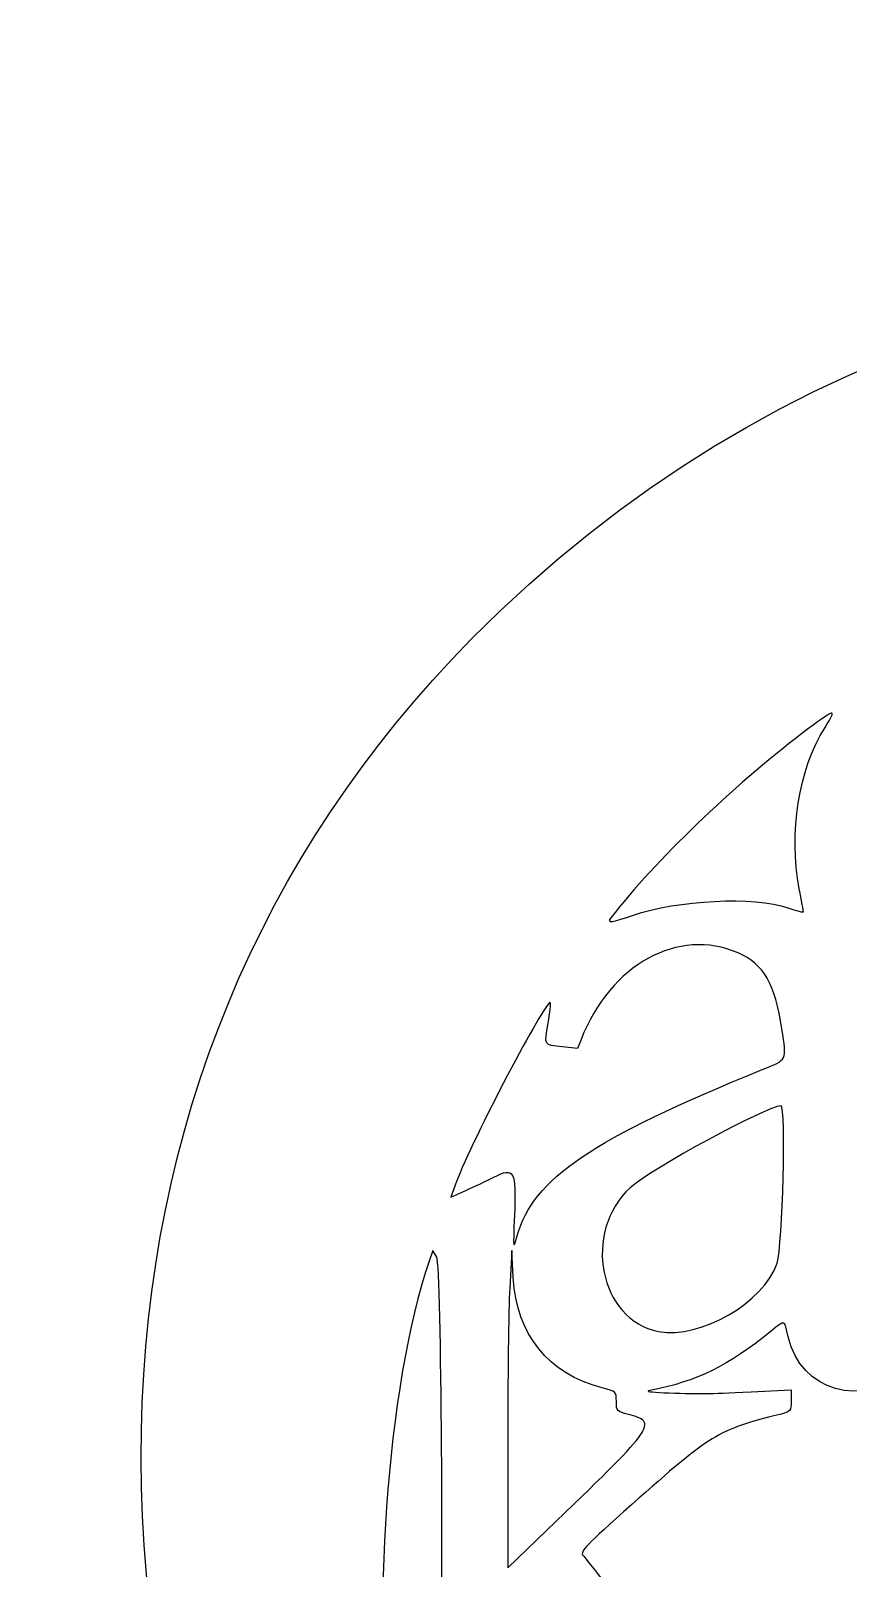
# Model space of a CAD drawing. Header units: centimetres. Extents: x -6 to 6.1, y -4.9 to 5.5.
# Drawn here: x -5.983 to -3.991, y 1.766 to 5.508 of the extents above; entities that cross this region are included whole.
import ezdxf

# ---------------------------------------------------------------- set-up
doc = ezdxf.new("R2010")
doc.units = ezdxf.units.CM
doc.header["$MEASUREMENT"] = 0
doc.layers.add('Layer 1', color=7, linetype='Continuous')

msp = doc.modelspace()

# ---------------------------------------------------------------- linework, layer by layer
at = {"layer": 'Layer 1'}
for points, knots in [([(-0.18923, -4.80376), (-0.08791, -4.88075), (-0.00212, -4.94374), (0.00144, -4.94374), (0.00144, -4.94374), (0.01665, -4.94374), (0.99181, -4.19537), (1.54807, -3.75683), (1.54807, -3.75683), (3.59215, -2.14528), (4.62999, -1.03522), (5.2482, 0.20083), (5.2482, 0.20083), (6.11815, 1.94019), (5.74821, 3.63042), (4.30693, 4.50143), (4.30693, 4.50143), (2.80066, 5.41173), (0.84827, 4.87161), (0.04256, 3.3217), (0.04256, 3.3217), (0.04256, 3.3217), (0.00155, 3.24284), (0.00155, 3.24284), (0.00155, 3.24284), (0.00155, 3.24284), (-0.02639, 3.29855), (-0.02639, 3.29855), (-0.02639, 3.29855), (-0.94677, 5.13391), (-3.44957, 5.50781), (-4.90877, 4.02793), (-4.90877, 4.02793), (-5.9524, 2.96952), (-5.98276, 1.37637), (-4.99042, -0.25694), (-4.99042, -0.25694), (-4.20179, -1.55496), (-3.13383, -2.56633), (-0.18923, -4.80376)], [0, 0, 0, 0, 0.0909091, 0.0909091, 0.0909091, 0.0909091, 0.1818182, 0.1818182, 0.1818182, 0.1818182, 0.2727273, 0.2727273, 0.2727273, 0.2727273, 0.3636364, 0.3636364, 0.3636364, 0.3636364, 0.4545455, 0.4545455, 0.4545455, 0.4545455, 0.5454545, 0.5454545, 0.5454545, 0.5454545, 0.6363636, 0.6363636, 0.6363636, 0.6363636, 0.7272727, 0.7272727, 0.7272727, 0.7272727, 0.8181818, 0.8181818, 0.8181818, 0.8181818, 1, 1, 1, 1]), ([(-3.76495, 3.2595), (-4.01406, 3.32929), (-4.03409, 3.83226), (-3.7924, 3.94844), (-3.7924, 3.94844), (-3.6948, 3.99535), (-3.55488, 3.95113), (-3.50759, 3.85843), (-3.50759, 3.85843), (-3.46728, 3.77942), (-3.47029, 3.43346), (-3.5119, 3.36271), (-3.5119, 3.36271), (-3.56382, 3.27444), (-3.66743, 3.23218), (-3.76495, 3.2595)], [0, 0, 0, 0, 0.2, 0.2, 0.2, 0.2, 0.4, 0.4, 0.4, 0.4, 0.6, 0.6, 0.6, 0.6, 1, 1, 1, 1]), ([(-4.56998, 3.34911), (-4.46198, 3.48748), (-4.2717, 3.6707), (-4.10532, 3.79655), (-4.10532, 3.79655), (-4.02095, 3.86037), (-4.01718, 3.8614), (-4.04799, 3.81226), (-4.04799, 3.81226), (-4.1129, 3.70873), (-4.13707, 3.55737), (-4.1107, 3.41956), (-4.1107, 3.41956), (-4.10525, 3.39105), (-4.10078, 3.36595), (-4.10078, 3.36378), (-4.10078, 3.36378), (-4.10078, 3.36162), (-4.1179, 3.36591), (-4.13881, 3.37332), (-4.13881, 3.37332), (-4.21957, 3.40194), (-4.40767, 3.39277), (-4.51665, 3.35492), (-4.51665, 3.35492), (-4.56795, 3.3371), (-4.58042, 3.33574), (-4.56998, 3.34911)], [0, 0, 0, 0, 0.125, 0.125, 0.125, 0.125, 0.25, 0.25, 0.25, 0.25, 0.375, 0.375, 0.375, 0.375, 0.5, 0.5, 0.5, 0.5, 0.625, 0.625, 0.625, 0.625, 0.75, 0.75, 0.75, 0.75, 1, 1, 1, 1]), ([(-4.80464, 2.62516), (-4.80036, 2.73405), (-4.80514, 2.74298), (-4.85438, 2.71803), (-4.85438, 2.71803), (-4.87191, 2.70915), (-4.90269, 2.69461), (-4.92279, 2.68572), (-4.92279, 2.68572), (-4.92279, 2.68572), (-4.95933, 2.66956), (-4.95933, 2.66956), (-4.95933, 2.66956), (-4.95933, 2.66956), (-4.9455, 2.70711), (-4.9455, 2.70711), (-4.9455, 2.70711), (-4.90872, 2.80695), (-4.72737, 3.15266), (-4.71714, 3.14243), (-4.71714, 3.14243), (-4.71581, 3.1411), (-4.71823, 3.11872), (-4.72253, 3.0927), (-4.72253, 3.0927), (-4.73173, 3.03697), (-4.7339, 3.04055), (-4.68781, 3.03513), (-4.68781, 3.03513), (-4.68781, 3.03513), (-4.65124, 3.03084), (-4.65124, 3.03084), (-4.65124, 3.03084), (-4.65124, 3.03084), (-4.64239, 3.05311), (-4.64239, 3.05311), (-4.64239, 3.05311), (-4.5696, 3.23639), (-4.40563, 3.32646), (-4.25934, 3.26353), (-4.25934, 3.26353), (-4.19771, 3.23702), (-4.16944, 3.18793), (-4.15289, 3.07869), (-4.15289, 3.07869), (-4.14113, 3.00099), (-4.13929, 3.00477), (-4.20085, 2.97971), (-4.20085, 2.97971), (-4.61768, 2.8101), (-4.75805, 2.715), (-4.79784, 2.57529), (-4.79784, 2.57529), (-4.80801, 2.53961), (-4.80801, 2.53961), (-4.80464, 2.62516)], [0, 0, 0, 0, 0.0666667, 0.0666667, 0.0666667, 0.0666667, 0.1333333, 0.1333333, 0.1333333, 0.1333333, 0.2, 0.2, 0.2, 0.2, 0.2666667, 0.2666667, 0.2666667, 0.2666667, 0.3333333, 0.3333333, 0.3333333, 0.3333333, 0.4, 0.4, 0.4, 0.4, 0.4666667, 0.4666667, 0.4666667, 0.4666667, 0.5333333, 0.5333333, 0.5333333, 0.5333333, 0.6, 0.6, 0.6, 0.6, 0.6666667, 0.6666667, 0.6666667, 0.6666667, 0.7333333, 0.7333333, 0.7333333, 0.7333333, 0.8, 0.8, 0.8, 0.8, 0.8666667, 0.8666667, 0.8666667, 0.8666667, 1, 1, 1, 1]), ([(-4.45346, 2.34237), (-4.59759, 2.36875), (-4.64017, 2.58461), (-4.52248, 2.69218), (-4.52248, 2.69218), (-4.47251, 2.73786), (-4.1894, 2.89137), (-4.15514, 2.89137), (-4.15514, 2.89137), (-4.14235, 2.89137), (-4.15111, 2.55087), (-4.16499, 2.50856), (-4.16499, 2.50856), (-4.19641, 2.4128), (-4.35116, 2.32365), (-4.45346, 2.34237)], [0, 0, 0, 0, 0.2, 0.2, 0.2, 0.2, 0.4, 0.4, 0.4, 0.4, 0.6, 0.6, 0.6, 0.6, 1, 1, 1, 1]), ([(-5.0962, 1.31764), (-5.1579, 1.61634), (-5.11577, 2.2155), (-5.01213, 2.51308), (-5.01213, 2.51308), (-5.01213, 2.51308), (-5.00296, 2.53939), (-5.00296, 2.53939), (-5.00296, 2.53939), (-5.00296, 2.53939), (-4.99366, 2.523), (-4.99366, 2.523), (-4.99366, 2.523), (-4.98225, 2.50292), (-4.97656, 1.6589), (-4.98654, 1.46854), (-4.98654, 1.46854), (-4.99366, 1.33271), (-4.99666, 1.325), (-5.04837, 1.30962), (-5.04837, 1.30962), (-5.09264, 1.2965), (-5.0918, 1.29636), (-5.0962, 1.31764)], [0, 0, 0, 0, 0.1428571, 0.1428571, 0.1428571, 0.1428571, 0.2857143, 0.2857143, 0.2857143, 0.2857143, 0.4285714, 0.4285714, 0.4285714, 0.4285714, 0.5714286, 0.5714286, 0.5714286, 0.5714286, 0.7142857, 0.7142857, 0.7142857, 0.7142857, 1, 1, 1, 1]), ([(-4.82097, 2.06155), (-4.82097, 2.22328), (-4.81877, 2.39701), (-4.81607, 2.44761), (-4.81607, 2.44761), (-4.81607, 2.44761), (-4.81117, 2.53961), (-4.81117, 2.53961), (-4.81117, 2.53961), (-4.81117, 2.53961), (-4.80746, 2.47346), (-4.80746, 2.47346), (-4.80746, 2.47346), (-4.7997, 2.33523), (-4.72133, 2.23805), (-4.59111, 2.20521), (-4.59111, 2.20521), (-4.55707, 2.19663), (-4.55639, 2.19597), (-4.55639, 2.17203), (-4.55639, 2.17203), (-4.55639, 2.14863), (-4.55515, 2.1473), (-4.52683, 2.14017), (-4.52683, 2.14017), (-4.45511, 2.12211), (-4.46174, 2.11235), (-4.70356, 1.88019), (-4.70356, 1.88019), (-4.70356, 1.88019), (-4.82097, 1.76747), (-4.82097, 1.76747), (-4.82097, 1.76747), (-4.82097, 1.76747), (-4.82097, 2.06155), (-4.82097, 2.06155)], [0, 0, 0, 0, 0.1, 0.1, 0.1, 0.1, 0.2, 0.2, 0.2, 0.2, 0.3, 0.3, 0.3, 0.3, 0.4, 0.4, 0.4, 0.4, 0.5, 0.5, 0.5, 0.5, 0.6, 0.6, 0.6, 0.6, 0.7, 0.7, 0.7, 0.7, 0.8, 0.8, 0.8, 0.8, 1, 1, 1, 1]), ([(-4.0813, 1.06632), (-4.10627, 1.14232), (-4.14711, 1.19151), (-4.2121, 1.22391), (-4.2121, 1.22391), (-4.2121, 1.22391), (-4.24616, 1.24087), (-4.24616, 1.24087), (-4.24616, 1.24087), (-4.24616, 1.24087), (-4.19325, 1.23732), (-4.19325, 1.23732), (-4.19325, 1.23732), (-4.16414, 1.23537), (-4.12842, 1.23314), (-4.11387, 1.23238), (-4.11387, 1.23238), (-4.11387, 1.23238), (-4.08741, 1.23097), (-4.08741, 1.23097), (-4.08741, 1.23097), (-4.08741, 1.23097), (-4.08741, 1.25719), (-4.08741, 1.25719), (-4.08741, 1.25719), (-4.08741, 1.25719), (-4.08741, 1.28338), (-4.08741, 1.28338), (-4.08741, 1.28338), (-4.08741, 1.28338), (-4.13886, 1.29811), (-4.13886, 1.29811), (-4.13886, 1.29811), (-4.26344, 1.33381), (-4.27608, 1.34501), (-4.48067, 1.60138), (-4.48067, 1.60138), (-4.56196, 1.70327), (-4.63254, 1.79135), (-4.63752, 1.79716), (-4.63752, 1.79716), (-4.64551, 1.8065), (-4.63163, 1.82098), (-4.51905, 1.92089), (-4.51905, 1.92089), (-4.32417, 2.09378), (-4.31122, 2.10168), (-4.15852, 2.14046), (-4.15852, 2.14046), (-4.13135, 2.14737), (-4.13041, 2.14849), (-4.13041, 2.17396), (-4.13041, 2.17396), (-4.13041, 2.17396), (-4.13041, 2.20032), (-4.13041, 2.20032), (-4.13041, 2.20032), (-4.13041, 2.20032), (-4.22797, 2.19564), (-4.22797, 2.19564), (-4.22797, 2.19564), (-4.34261, 2.19015), (-4.34636, 2.19009), (-4.42806, 2.19283), (-4.42806, 2.19283), (-4.46262, 2.19399), (-4.48495, 2.19615), (-4.47767, 2.19763), (-4.47767, 2.19763), (-4.35634, 2.22242), (-4.28609, 2.25673), (-4.17934, 2.34335), (-4.17934, 2.34335), (-4.14505, 2.37117), (-4.1472, 2.37191), (-4.13761, 2.32905), (-4.13761, 2.32905), (-4.10807, 2.19705), (-3.95647, 2.15374), (-3.84798, 2.24632), (-3.84798, 2.24632), (-3.84798, 2.24632), (-3.8096, 2.27907), (-3.8096, 2.27907), (-3.8096, 2.27907), (-3.8096, 2.27907), (-3.8079, 1.8367), (-3.8079, 1.8367), (-3.8079, 1.8367), (-3.80585, 1.30245), (-3.79765, 1.35269), (-3.89228, 1.31967), (-3.89228, 1.31967), (-3.89228, 1.31967), (-3.96174, 1.29546), (-3.96174, 1.29546), (-3.96174, 1.29546), (-3.96174, 1.29546), (-3.96379, 1.2678), (-3.96379, 1.2678), (-3.96379, 1.2678), (-3.96379, 1.2678), (-3.96584, 1.24014), (-3.96584, 1.24014), (-3.96584, 1.24014), (-3.96584, 1.24014), (-3.94395, 1.24353), (-3.94395, 1.24353), (-3.94395, 1.24353), (-3.9319, 1.24539), (-3.88633, 1.24844), (-3.84267, 1.2503), (-3.84267, 1.2503), (-3.84267, 1.2503), (-3.7633, 1.25366), (-3.7633, 1.25366), (-3.7633, 1.25366), (-3.7633, 1.25366), (-3.80629, 1.24406), (-3.80629, 1.24406), (-3.80629, 1.24406), (-3.89288, 1.22473), (-3.91626, 1.21087), (-3.99962, 1.12951), (-3.99962, 1.12951), (-4.06439, 1.06629), (-4.07787, 1.05588), (-4.0813, 1.06632)], [0, 0, 0, 0, 0.030303, 0.030303, 0.030303, 0.030303, 0.0606061, 0.0606061, 0.0606061, 0.0606061, 0.0909091, 0.0909091, 0.0909091, 0.0909091, 0.1212121, 0.1212121, 0.1212121, 0.1212121, 0.1515152, 0.1515152, 0.1515152, 0.1515152, 0.1818182, 0.1818182, 0.1818182, 0.1818182, 0.2121212, 0.2121212, 0.2121212, 0.2121212, 0.2424242, 0.2424242, 0.2424242, 0.2424242, 0.2727273, 0.2727273, 0.2727273, 0.2727273, 0.3030303, 0.3030303, 0.3030303, 0.3030303, 0.3333333, 0.3333333, 0.3333333, 0.3333333, 0.3636364, 0.3636364, 0.3636364, 0.3636364, 0.3939394, 0.3939394, 0.3939394, 0.3939394, 0.4242424, 0.4242424, 0.4242424, 0.4242424, 0.4545455, 0.4545455, 0.4545455, 0.4545455, 0.4848485, 0.4848485, 0.4848485, 0.4848485, 0.5151515, 0.5151515, 0.5151515, 0.5151515, 0.5454545, 0.5454545, 0.5454545, 0.5454545, 0.5757576, 0.5757576, 0.5757576, 0.5757576, 0.6060606, 0.6060606, 0.6060606, 0.6060606, 0.6363636, 0.6363636, 0.6363636, 0.6363636, 0.6666667, 0.6666667, 0.6666667, 0.6666667, 0.6969697, 0.6969697, 0.6969697, 0.6969697, 0.7272727, 0.7272727, 0.7272727, 0.7272727, 0.7575758, 0.7575758, 0.7575758, 0.7575758, 0.7878788, 0.7878788, 0.7878788, 0.7878788, 0.8181818, 0.8181818, 0.8181818, 0.8181818, 0.8484848, 0.8484848, 0.8484848, 0.8484848, 0.8787879, 0.8787879, 0.8787879, 0.8787879, 0.9090909, 0.9090909, 0.9090909, 0.9090909, 0.9393939, 0.9393939, 0.9393939, 0.9393939, 1, 1, 1, 1])]:
    msp.add_open_spline(points, degree=3, knots=knots, dxfattribs=at)

doc.saveas('drawing.dxf')
